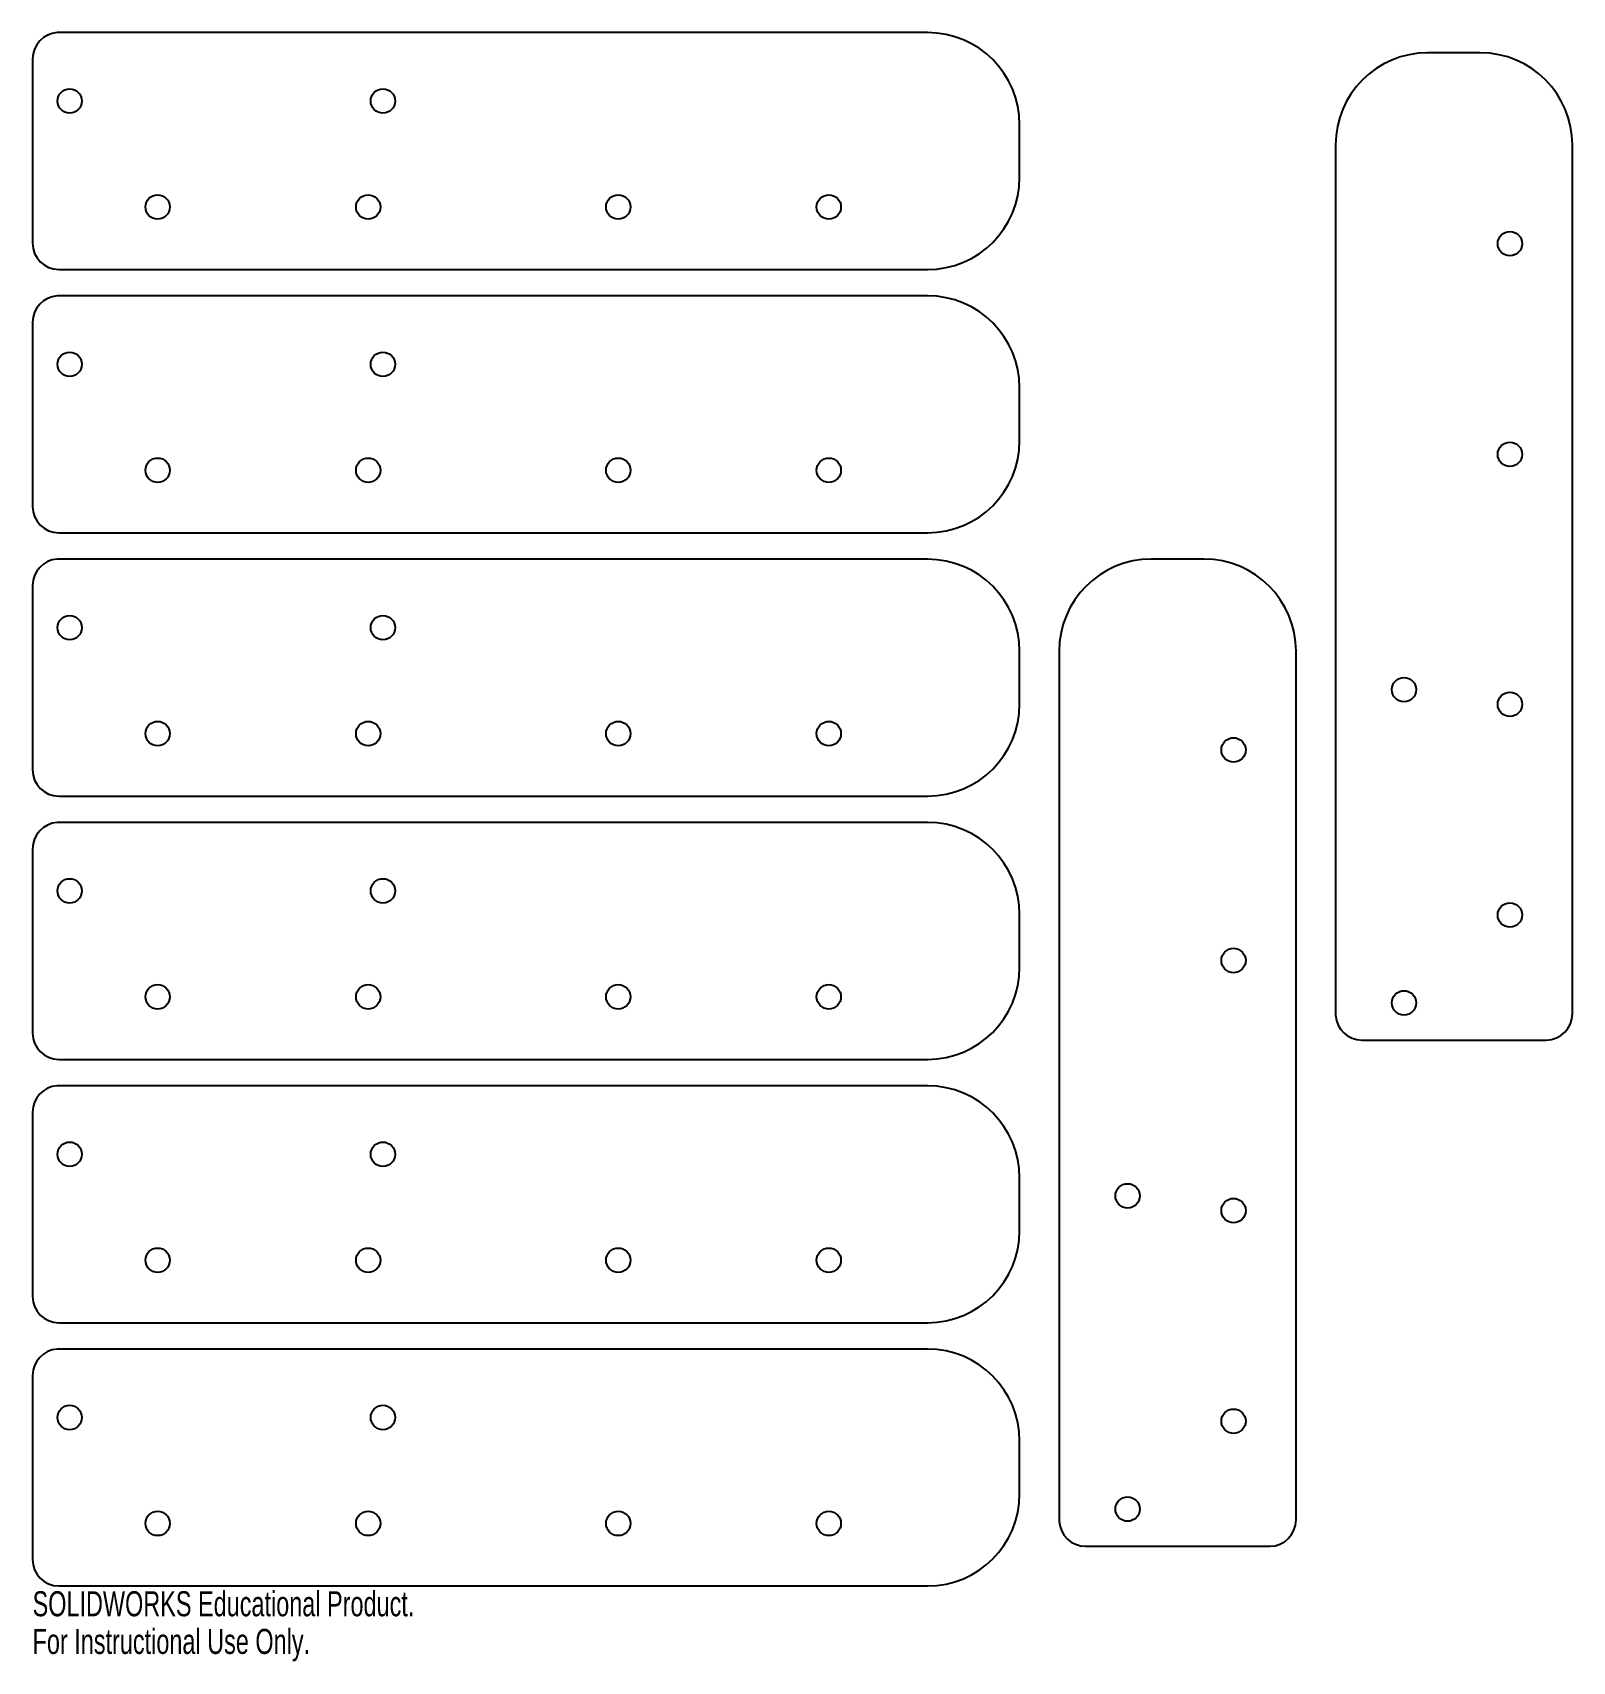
# Model space of a CAD drawing. Header units: inches. Extents: x 0.1 to 11.8, y -0.5 to 11.9.
import ezdxf

# ---------------------------------------------------------------- set-up
doc = ezdxf.new("R2010")
doc.units = ezdxf.units.IN
doc.header["$MEASUREMENT"] = 0
doc.styles.add('SLDTEXTSTYLE0', font='TXT', dxfattribs={"width": 0.7})

msp = doc.modelspace()

# ---------------------------------------------------------------- linework, layer by layer
at = {"color": 7, "linetype": 'Continuous', "lineweight": 25}
for p, q in [((6.9, 11.9), (0.287, 11.9)), ((0.1, 11.7), (0.1, 10.3)), ((11.1, 11.746), (10.7, 11.746)), ((7.6, 10.8), (7.6, 11.2)), ((10, 11.046), (10, 4.434)), ((11.8, 4.446), (11.8, 11.046)), ((0.3, 10.1), (6.9, 10.1)), ((6.9, 9.9), (0.287, 9.9)), ((0.1, 9.7), (0.1, 8.3)), ((7.6, 8.8), (7.6, 9.2)), ((0.3, 8.1), (6.9, 8.1)), ((6.9, 7.899), (0.287, 7.899)), ((9, 7.9), (8.6, 7.9)), ((0.1, 7.7), (0.1, 6.299)), ((7.6, 6.799), (7.6, 7.199)), ((7.9, 7.2), (7.9, 0.587)), ((9.7, 0.6), (9.7, 7.2)), ((0.3, 6.099), (6.9, 6.099)), ((6.9, 5.899), (0.287, 5.899)), ((0.1, 5.699), (0.1, 4.299)), ((7.6, 4.799), (7.6, 5.199)), ((10.2, 4.246), (11.6, 4.246)), ((0.3, 4.099), (6.9, 4.099)), ((6.9, 3.898), (0.287, 3.898)), ((0.1, 3.699), (0.1, 2.298)), ((7.6, 2.798), (7.6, 3.198)), ((0.3, 2.098), (6.9, 2.098)), ((6.9, 1.898), (0.287, 1.898)), ((0.1, 1.698), (0.1, 0.298)), ((7.6, 0.798), (7.6, 1.198)), ((8.1, 0.4), (9.5, 0.4)), ((0.3, 0.098), (6.9, 0.098))]:
    msp.add_line(p, q, dxfattribs=at)
for centre in [(0.382, 11.38), (2.762, 11.38), (1.05, 10.575), (2.65, 10.575), (4.55, 10.575), (6.15, 10.575), (11.325, 10.296), (0.382, 9.38), (2.762, 9.38), (11.325, 8.696), (1.05, 8.575), (2.65, 8.575), (4.55, 8.575), (6.15, 8.575), (0.382, 7.379), (2.762, 7.379), (10.52, 6.908), (11.325, 6.796), (1.05, 6.574), (2.65, 6.574), (4.55, 6.574), (6.15, 6.574), (9.225, 6.45), (0.382, 5.379), (2.762, 5.379), (11.325, 5.196), (9.225, 4.85), (1.05, 4.574), (2.65, 4.574), (4.55, 4.574), (6.15, 4.574), (10.52, 4.528), (0.382, 3.378), (2.762, 3.378), (8.42, 3.062), (9.225, 2.95), (1.05, 2.573), (2.65, 2.573), (4.55, 2.573), (6.15, 2.573), (0.382, 1.378), (2.762, 1.378), (9.225, 1.35), (8.42, 0.682), (1.05, 0.573), (2.65, 0.573), (4.55, 0.573), (6.15, 0.573)]:
    msp.add_circle(centre, 0.0925, dxfattribs=at)
for centre, radius, start, end in [((0.3, 11.7), 0.2, 93.5931, 180), ((6.9, 11.2), 0.7, 0, 90), ((10.7, 11.046), 0.7, 90, 180), ((11.1, 11.046), 0.7, 0, 90), ((6.9, 10.8), 0.7, 270, 0), ((0.3, 10.3), 0.2, 180, 270), ((0.3, 9.7), 0.2, 93.5931, 180), ((6.9, 9.2), 0.7, 0, 90), ((6.9, 8.8), 0.7, 270, 0), ((0.3, 8.3), 0.2, 180, 270), ((0.3, 7.7), 0.2, 93.5931, 180), ((6.9, 7.199), 0.7, 0, 90), ((8.6, 7.2), 0.7, 90, 180), ((9, 7.2), 0.7, 0, 90), ((6.9, 6.799), 0.7, 270, 0), ((0.3, 6.299), 0.2, 180, 270), ((0.3, 5.699), 0.2, 93.5931, 180), ((6.9, 5.199), 0.7, 0, 90), ((6.9, 4.799), 0.7, 270, 0), ((10.2, 4.446), 0.2, 183.5931, 270), ((11.6, 4.446), 0.2, 270, 0), ((0.3, 4.299), 0.2, 180, 270), ((0.3, 3.699), 0.2, 93.5931, 180), ((6.9, 3.198), 0.7, 0, 90), ((6.9, 2.798), 0.7, 270, 0), ((0.3, 2.298), 0.2, 180, 270), ((0.3, 1.698), 0.2, 93.5931, 180), ((6.9, 1.198), 0.7, 0, 90), ((6.9, 0.798), 0.7, 270, 0), ((8.1, 0.6), 0.2, 183.5931, 270), ((9.5, 0.6), 0.2, 270, 0), ((0.3, 0.298), 0.2, 180, 270)]:
    msp.add_arc(centre, radius, start, end, dxfattribs=at)

# ---------------------------------------------------------------- texts
at = {"color": 7, "linetype": 'Continuous', "char_height": 0.1903, "attachment_point": 1, "style": 'SLDTEXTSTYLE0'}
for s, insert in [('SOLIDWORKS Educational Product.', (0.1, 0.058)), ('For Instructional Use Only.', (0.1, -0.228))]:
    msp.add_mtext(s, dxfattribs=dict(at, insert=insert))

doc.saveas('drawing.dxf')
